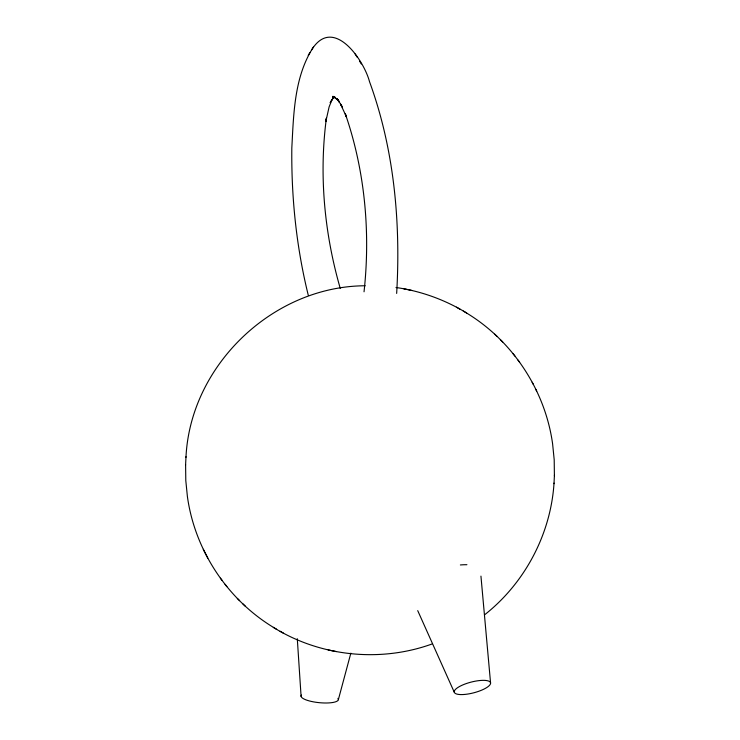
<?xml version="1.0" encoding="UTF-8"?>
<svg xmlns="http://www.w3.org/2000/svg" width="740" height="740" viewBox="0 0 740 740"><rect width="100%" height="100%" fill="white"/><g stroke="black" fill="none" stroke-linecap="round" stroke-linejoin="round"><path stroke-width="1.11" d="M276.668 629.296C228.762 601.666 194.953 551.3 187.396 496.512L185.796 480.575L185.601 464.664M185.971 457.302C190.291 365.181 273.069 286.121 365.209 285.769M554.399 475.718L554.205 459.808L552.604 443.871C545.038 389.083 511.238 338.716 463.332 311.096M484.654 614.764C524.827 583.129 550.773 534.16 554.029 483.091M185.583 465.044L185.999 456.7M554.001 483.692L554.417 475.339M396.659 293.419C400.812 222.167 394.152 149.018 369.519 81.677C363.673 59.524 333.019 15.346 311.586 49.959M364.034 291.8C370.592 232.212 364.922 170.533 345.293 113.766L346.533 117.059L340.511 104.035L342.38 107.069L337.412 99.003L339.382 102.194L336.358 98.337L338.707 100.696L332.871 96.302L335.488 97.671L332.704 97.079L334.48 97.236M338.346 699.679L350.843 653.17M313.473 46.981C294.159 76.572 293.66 113.868 291.819 147.972C291.264 197.441 296.398 247.086 308.247 295.14M333.768 96.959L330.17 102.657L331.992 99.77L329.115 106.893L325.831 121.563L326.405 118.095C318.866 174.908 324.388 233.461 340.261 288.424M308.201 55.343L310.023 52.448M333.416 97.504L332.473 99.003L334.332 97.033M334.184 97.051L332.658 98.401L334.378 97.375M334.387 97.171L332.686 97.791L335.368 97.31M431.846 644.059C380.036 662.726 320.068 656.51 273.31 627.354M395.974 287.49C420.968 291.061 445.175 299.811 466.69 313.029M403.735 288.785L407.601 289.599M408.036 289.673L411.875 290.487M328.125 649.905L331.964 650.71M332.399 650.784L336.265 651.598M456.46 307.165L459.91 309.154M280.09 631.229L283.54 633.218M494.69 334.175L497.104 336.515M500.379 339.725L502.682 341.954M237.318 598.429L239.621 600.658M242.896 603.868L245.31 606.208M513.135 353.748L514.901 356.032M517.972 360.065L519.628 362.221M220.372 578.162L222.028 580.317M225.099 584.35L226.865 586.635M359.455 60.958L361.324 63.982M355.135 53.955L357.115 57.137M532.19 382.238L533.179 384.162M535.797 389.351L536.704 391.099M203.297 549.293L207.811 558.145M417.721 610.639L454.305 692.298M480.945 576.118L490.583 683.149M297.295 638.731L301.088 696.349M460.382 564.953A37.472 11.026 -14.6 0 1 466.921 564.712M337.921 698.366A18.741 4.921 5.6 0 1 319.782 702.723A18.741 4.921 5.6 0 1 301.467 695.063M463.86 694.499A18.741 5.513 -14.6 0 0 490.574 682.955A18.741 5.513 -14.6 0 0 462.778 684.926A18.741 5.513 -14.6 0 0 463.86 694.499"/></g></svg>
